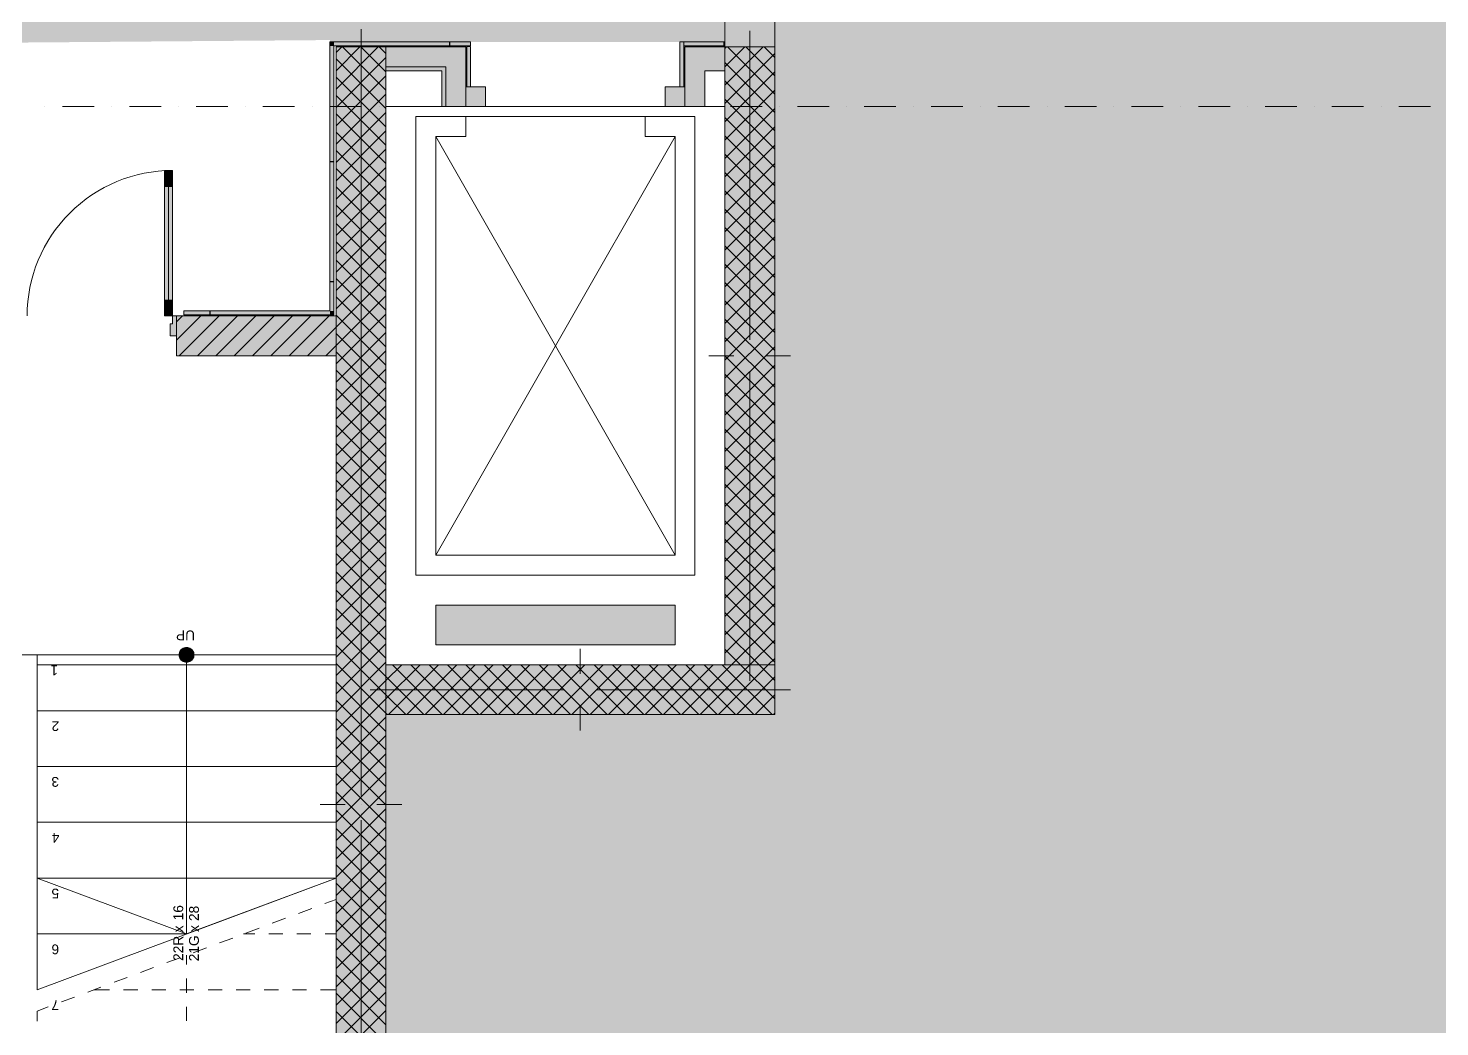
# Model space of a CAD drawing. Header units: centimetres. Extents: x -6559 to 4488, y -7535 to 372.
# Drawn here: x -3930 to -3226, y -1554 to -1056 of the extents above; entities that cross this region are included whole.
import ezdxf

# ---------------------------------------------------------------- set-up
doc = ezdxf.new("R2010")
doc.units = ezdxf.units.CM
for name, color, linetype in [('PDF_ - lokalet e', 7, 'Continuous'), ('PDF_A - Muret', 7, 'Continuous'), ('PDF_A - Shtyllat', 7, 'Continuous')]:
    doc.layers.add(name, color=color, linetype=linetype)
for name, color, linetype, true_color in [('PDF_-  Pllakat_koridore_E', 7, 'Continuous', 0x0077b0), ('PDF_2D Drafting - General', 7, 'Continuous', 0x7f7f7f), ('PDF_A - Akset', 7, 'Continuous', 0xfd4435), ('PDF_A - Fill Zone', 7, 'Continuous', 0x999999), ('PDF_A - Pllaka Suteren', 7, 'Continuous', 0x7f7f7f), ('PDF_Solid Fills', 7, 'Continuous', 0x029e21), ('PDF_Structural - Stair & Railing', 171, 'Continuous', 0xaaaaff)]:
    doc.layers.add(name, color=color, linetype=linetype, true_color=true_color)
doc.styles.add('PDF Arial', font='')
doc.styles.get('PDF Arial').set_extended_font_data('Arial')

msp = doc.modelspace()

# ---------------------------------------------------------------- hatches: boundary and pattern name
at = {"layer": 'PDF_ - lokalet e', "true_color": 0xffffff, "transparency": 33554559}
msp.add_hatch(color=7, dxfattribs=at).paths.add_polyline_path([(-3748.74, -1816.01), (-3751.48, -1398.69), (-3542.72, -1377.35), (-3557.5, -841.61), (-3758.93, -841.61), (-3783.81, 68.71), (-3131.96, 63.24), (-3131.96, -1816.01)])
at = {"layer": 'PDF_2D Drafting - General', "true_color": 0xfafafa, "transparency": 33554559}
msp.add_hatch(color=7, dxfattribs=at).paths.add_polyline_path([(-3783.81, 68.71), (-3144.65, 68.71), (-3144.65, -1821.48), (-3763.91, -1821.48), (-3763.91, -1386.27), (-3569.92, -1386.27), (-3569.92, -1065.44), (-3582.36, -1065.44), (-3582.36, -866.48), (-3783.81, -866.48)])
at = {"layer": 'PDF_A - Fill Zone', "true_color": 0xcccccc, "transparency": 33554559}
msp.add_hatch(color=254, dxfattribs=at).paths.add_polyline_path([(-3783.81, 68.71), (-2711.92, 68.71), (-2711.92, -1821.48), (-3763.91, -1821.48), (-3763.91, -1386.27), (-3569.92, -1386.27), (-3569.92, -1065.44), (-3582.36, -1065.44), (-3582.36, -866.48), (-3783.81, -866.48)])
at = {"layer": 'PDF_A - Muret', "true_color": 0xffffff, "transparency": 33554559}
msp.add_hatch(color=7, dxfattribs=at).paths.add_polyline_path([(-3855.93, -1209.68), (-3859.11, -1209.68), (-3859.11, -1203.72), (-3857.92, -1203.72), (-3857.92, -1199.74), (-3855.93, -1199.74)])
at = {"layer": 'PDF_Solid Fills', "true_color": 0xffffff, "transparency": 33554559}
msp.add_hatch(color=7, dxfattribs=at).paths.add_polyline_path([(-4082.28, -1064.51), (-4082.25, -1062.96), (-4258.82, -1065.44), (-4258.82, -866.48), (-4084.73, -866.48), (-4084.73, -150.14), (-3783.81, -150.14), (-3783.81, -866.48), (-3582.36, -868.47), (-3582.86, -1062.96), (-3779.46, -1062.96), (-3779.46, -1062.05)])
at = {"layer": 'PDF_Structural - Stair & Railing', "transparency": 33554559}
msp.add_hatch(color=256, dxfattribs=at).paths.add_polyline_path([(-3854.69, -1368.86), (-3854.64, -1368.27), (-3854.51, -1367.71), (-3854.28, -1367.16), (-3853.98, -1366.67), (-3853.59, -1366.21), (-3853.15, -1365.83), (-3852.65, -1365.53), (-3852.11, -1365.31), (-3851.54, -1365.17), (-3850.95, -1365.13), (-3850.37, -1365.17), (-3849.8, -1365.31), (-3849.26, -1365.53), (-3848.76, -1365.83), (-3848.32, -1366.21), (-3847.94, -1366.67), (-3847.63, -1367.16), (-3847.41, -1367.71), (-3847.27, -1368.27), (-3847.22, -1368.86), (-3847.27, -1369.44), (-3847.41, -1370), (-3847.63, -1370.55), (-3847.94, -1371.05), (-3848.32, -1371.5), (-3848.76, -1371.87), (-3849.26, -1372.18), (-3849.8, -1372.4), (-3850.37, -1372.53), (-3850.95, -1372.58), (-3851.54, -1372.53), (-3852.11, -1372.4), (-3852.65, -1372.18), (-3853.15, -1371.87), (-3853.59, -1371.5), (-3853.98, -1371.05), (-3854.28, -1370.55), (-3854.51, -1370), (-3854.64, -1369.44)])

# ---------------------------------------------------------------- linework, layer by layer
at = {"layer": 'PDF_-  Pllakat_koridore_E', "lineweight": 0}
for points in [[(-3779.46, -1062.96), (-3779.46, -1064.95)], [(-3719.77, -1062.96), (-3779.46, -1062.96)], [(-3779.46, -1062.96), (-3779.46, -1064.95)], [(-3719.77, -1062.96), (-3779.46, -1062.96)], [(-3719.77, -1062.96), (-3719.77, -1064.95)], [(-3719.77, -1062.96), (-3719.77, -1064.95)], [(-3709.2, -1062.96), (-3719.54, -1062.96)], [(-3719.54, -1062.96), (-3719.54, -1064.95)], [(-3709.2, -1062.96), (-3719.54, -1062.96)], [(-3719.54, -1062.96), (-3719.54, -1064.95)], [(-3709.2, -1064.95), (-3709.2, -1062.96)], [(-3709.2, -1064.95), (-3709.2, -1062.96)], [(-3604.75, -1062.96), (-3604.75, -1085.34)], [(-3602.75, -1062.96), (-3604.75, -1062.96)], [(-3604.75, -1062.96), (-3604.75, -1085.34)], [(-3602.75, -1062.96), (-3604.75, -1062.96)], [(-3582.36, -1062.96), (-3602.75, -1062.96)], [(-3602.75, -1062.96), (-3602.75, -1064.95)], [(-3602.75, -1085.34), (-3602.75, -1062.96)], [(-3582.86, -1062.96), (-3602.75, -1062.96)], [(-3602.75, -1062.96), (-3602.75, -1064.95)], [(-3602.75, -1085.34), (-3602.75, -1062.96)], [(-3582.86, -1064.95), (-3582.86, -1062.96)], [(-3582.36, -1064.95), (-3582.36, -1062.96)], [(-3779.46, -1064.95), (-3779.46, -1122.64)], [(-3779.46, -1064.95), (-3779.46, -1122.64)], [(-3777.47, -1064.95), (-3719.77, -1064.95)], [(-3777.47, -1122.64), (-3777.47, -1064.95)], [(-3777.47, -1064.95), (-3719.77, -1064.95)], [(-3777.47, -1122.64), (-3777.47, -1064.95)], [(-3719.54, -1064.95), (-3709.2, -1064.95)], [(-3719.54, -1064.95), (-3709.2, -1064.95)], [(-3711.19, -1065.34), (-3711.19, -1085.34)], [(-3709.2, -1065.34), (-3711.19, -1065.34)], [(-3711.19, -1065.34), (-3711.19, -1085.34)], [(-3709.2, -1065.34), (-3711.19, -1065.34)], [(-3709.2, -1085.34), (-3709.2, -1065.34)], [(-3709.2, -1085.34), (-3709.2, -1065.34)], [(-3602.75, -1064.95), (-3582.36, -1064.95)], [(-3602.75, -1064.95), (-3582.86, -1064.95)], [(-3711.19, -1085.34), (-3709.2, -1085.34)], [(-3711.19, -1085.34), (-3709.2, -1085.34)], [(-3604.75, -1085.34), (-3602.75, -1085.34)], [(-3604.75, -1085.34), (-3602.75, -1085.34)], [(-3779.46, -1122.64), (-3777.47, -1122.64)], [(-3779.46, -1122.64), (-3777.47, -1122.64)], [(-3779.46, -1122.84), (-3779.46, -1182.53)], [(-3777.47, -1122.84), (-3779.46, -1122.84)], [(-3779.46, -1122.84), (-3779.46, -1182.53)], [(-3777.47, -1122.84), (-3779.46, -1122.84)], [(-3777.47, -1182.53), (-3777.47, -1122.84)], [(-3777.47, -1182.53), (-3777.47, -1122.84)], [(-3779.46, -1182.53), (-3777.47, -1182.53)], [(-3779.46, -1182.53), (-3777.47, -1182.53)], [(-3779.46, -1182.73), (-3779.46, -1197.26)], [(-3779.46, -1182.73), (-3777.47, -1182.73)], [(-3779.46, -1182.73), (-3779.46, -1197.26)], [(-3779.46, -1182.73), (-3777.47, -1182.73)], [(-3777.47, -1197.26), (-3777.47, -1182.73)], [(-3777.47, -1197.26), (-3777.47, -1182.73)], [(-3839.35, -1197.26), (-3852.28, -1197.26)], [(-3852.28, -1197.26), (-3852.28, -1199.24)], [(-3839.35, -1197.26), (-3852.28, -1197.26)], [(-3852.28, -1197.26), (-3852.28, -1199.24)], [(-3839.35, -1199.24), (-3839.35, -1197.26)], [(-3839.35, -1199.24), (-3839.35, -1197.26)], [(-3779.46, -1197.26), (-3839.15, -1197.26)], [(-3839.15, -1197.26), (-3839.15, -1199.24)], [(-3779.46, -1197.26), (-3839.15, -1197.26)], [(-3839.15, -1197.26), (-3839.15, -1199.24)], [(-3777.47, -1199.24), (-3777.47, -1197.26)], [(-3777.47, -1199.24), (-3777.47, -1197.26)], [(-3852.28, -1199.24), (-3839.35, -1199.24)], [(-3852.28, -1199.24), (-3839.35, -1199.24)], [(-3839.15, -1199.24), (-3777.47, -1199.24)], [(-3839.15, -1199.24), (-3777.47, -1199.24)]]:
    msp.add_lwpolyline(points, dxfattribs=at)
at = {"layer": 'PDF_-  Pllakat_koridore_E', "color": 7, "true_color": 0xffffff, "transparency": 33554559}
for points in [[(-3777.47, -1064.95), (-3779.46, -1064.95), (-3779.46, -1062.96)], [(-3777.47, -1062.96), (-3777.47, -1064.95), (-3779.46, -1062.96)], [(-3777.47, -1064.95), (-3777.47, -1062.96), (-3719.77, -1064.95), (-3719.77, -1062.96)], [(-3719.54, -1064.95), (-3719.54, -1062.96), (-3709.2, -1064.95), (-3709.2, -1062.96)], [(-3604.75, -1062.96), (-3602.75, -1062.96), (-3604.75, -1085.34), (-3602.75, -1085.34)], [(-3602.75, -1064.95), (-3602.75, -1062.96), (-3582.36, -1064.95), (-3582.36, -1062.96)], [(-3779.46, -1064.95), (-3777.47, -1064.95), (-3779.46, -1122.64), (-3777.47, -1122.64)], [(-3711.19, -1065.34), (-3709.2, -1065.34), (-3711.19, -1085.34), (-3709.2, -1085.34)], [(-3779.46, -1122.84), (-3777.47, -1122.84), (-3779.46, -1182.53), (-3777.47, -1182.53)], [(-3777.47, -1197.26), (-3779.46, -1197.26), (-3777.47, -1182.73), (-3779.46, -1182.73)], [(-3839.35, -1197.26), (-3839.35, -1199.24), (-3852.28, -1197.26), (-3852.28, -1199.24)], [(-3779.46, -1197.26), (-3779.46, -1199.24), (-3839.15, -1197.26), (-3839.15, -1199.24)], [(-3777.47, -1197.26), (-3777.47, -1199.24), (-3779.46, -1197.26)], [(-3779.46, -1197.26), (-3777.47, -1199.24), (-3779.46, -1199.24)]]:
    msp.add_solid(points, dxfattribs=at)
at = {"layer": 'PDF_-  Pllakat_koridore_E', "transparency": 33554559}
for points in [[(-3777.47, -1064.95), (-3779.46, -1064.95), (-3779.46, -1062.96)], [(-3777.47, -1062.96), (-3777.47, -1064.95), (-3779.46, -1062.96)], [(-3777.47, -1064.95), (-3777.47, -1062.96), (-3719.77, -1064.95), (-3719.77, -1062.96)], [(-3719.54, -1064.95), (-3719.54, -1062.96), (-3709.2, -1064.95), (-3709.2, -1062.96)], [(-3604.75, -1062.96), (-3602.75, -1062.96), (-3604.75, -1085.34), (-3602.75, -1085.34)], [(-3602.75, -1064.95), (-3602.75, -1062.96), (-3582.86, -1064.95), (-3582.86, -1062.96)], [(-3779.46, -1064.95), (-3777.47, -1064.95), (-3779.46, -1122.64), (-3777.47, -1122.64)], [(-3711.19, -1065.34), (-3709.2, -1065.34), (-3711.19, -1085.34), (-3709.2, -1085.34)], [(-3779.46, -1122.84), (-3777.47, -1122.84), (-3779.46, -1182.53), (-3777.47, -1182.53)], [(-3777.47, -1197.26), (-3779.46, -1197.26), (-3777.47, -1182.73), (-3779.46, -1182.73)], [(-3839.35, -1197.26), (-3839.35, -1199.24), (-3852.28, -1197.26), (-3852.28, -1199.24)], [(-3779.46, -1197.26), (-3779.46, -1199.24), (-3839.15, -1197.26), (-3839.15, -1199.24)], [(-3777.47, -1197.26), (-3777.47, -1199.24), (-3779.46, -1197.26)], [(-3779.46, -1197.26), (-3777.47, -1199.24), (-3779.46, -1199.24)]]:
    msp.add_solid(points, dxfattribs=at)
at = {"layer": 'PDF_2D Drafting - General', "lineweight": 0}
for points in [[(-3597.28, -1100.25), (-3736.56, -1100.25)], [(-3736.56, -1100.25), (-3736.56, -1329.06)], [(-3711.68, -1110.21), (-3711.68, -1100.25)], [(-3622.16, -1110.21), (-3622.16, -1100.25)], [(-3597.28, -1329.06), (-3597.28, -1100.25)], [(-3711.68, -1110.21), (-3726.6, -1110.21)], [(-3726.6, -1110.21), (-3726.6, -1319.11)], [(-3726.6, -1319.11), (-3607.23, -1110.21)], [(-3726.6, -1110.21), (-3607.23, -1319.11)], [(-3607.23, -1110.21), (-3622.16, -1110.21)], [(-3607.23, -1319.11), (-3607.23, -1110.21)], [(-3726.6, -1319.11), (-3607.23, -1319.11)], [(-3736.56, -1329.06), (-3597.28, -1329.06)], [(-3726.6, -1343.98), (-3607.23, -1343.98)], [(-3726.6, -1363.88), (-3726.6, -1343.98)], [(-3607.23, -1343.98), (-3607.23, -1363.88)], [(-3607.23, -1363.88), (-3726.6, -1363.88)]]:
    msp.add_lwpolyline(points, dxfattribs=at)
at = {"layer": 'PDF_2D Drafting - General', "color": 7, "true_color": 0xf7f7f7, "transparency": 33554559}
msp.add_solid([(-3726.6, -1343.98), (-3607.23, -1343.98), (-3726.6, -1363.88), (-3607.23, -1363.88)], dxfattribs=at)
at = {"layer": 'PDF_A - Akset', "lineweight": 0}
for points in [[(-3763.91, -1056.56), (-3763.91, -1072.36)], [(-3763.91, -1081.13), (-3763.91, -1081.13)], [(-3763.91, -1089.91), (-3763.91, -1105.7)], [(-3921.63, -1095.28), (-3921.63, -1095.28)], [(-3897.06, -1095.28), (-3912.86, -1095.28)], [(-3888.29, -1095.28), (-3888.29, -1095.28)], [(-3863.72, -1095.28), (-3879.51, -1095.28)], [(-3854.95, -1095.28), (-3854.95, -1095.28)], [(-3830.39, -1095.28), (-3846.18, -1095.28)], [(-3821.61, -1095.28), (-3821.61, -1095.28)], [(-3797.05, -1095.28), (-3812.84, -1095.28)], [(-3788.27, -1095.28), (-3788.27, -1095.28)], [(-3763.71, -1095.28), (-3779.5, -1095.28)], [(-3754.94, -1095.28), (-3754.94, -1095.28)], [(-3730.37, -1095.28), (-3746.16, -1095.28)], [(-3721.59, -1095.28), (-3721.59, -1095.28)], [(-3697.02, -1095.28), (-3712.82, -1095.28)], [(-3688.25, -1095.28), (-3688.25, -1095.28)], [(-3663.69, -1095.28), (-3679.48, -1095.28)], [(-3654.91, -1095.28), (-3654.91, -1095.28)], [(-3630.35, -1095.28), (-3646.14, -1095.28)], [(-3621.58, -1095.28), (-3621.58, -1095.28)], [(-3597.01, -1095.28), (-3612.8, -1095.28)], [(-3588.24, -1095.28), (-3588.24, -1095.28)], [(-3563.67, -1095.28), (-3579.46, -1095.28)], [(-3554.9, -1095.28), (-3554.9, -1095.28)], [(-3530.33, -1095.28), (-3546.13, -1095.28)], [(-3521.55, -1095.28), (-3521.55, -1095.28)], [(-3496.99, -1095.28), (-3512.78, -1095.28)], [(-3488.21, -1095.28), (-3488.21, -1095.28)], [(-3463.65, -1095.28), (-3479.44, -1095.28)], [(-3454.88, -1095.28), (-3454.88, -1095.28)], [(-3430.31, -1095.28), (-3446.1, -1095.28)], [(-3421.54, -1095.28), (-3421.54, -1095.28)], [(-3396.97, -1095.28), (-3412.77, -1095.28)], [(-3388.2, -1095.28), (-3388.2, -1095.28)], [(-3363.64, -1095.28), (-3379.43, -1095.28)], [(-3354.86, -1095.28), (-3354.86, -1095.28)], [(-3330.29, -1095.28), (-3346.09, -1095.28)], [(-3321.52, -1095.28), (-3321.52, -1095.28)], [(-3296.95, -1095.28), (-3312.74, -1095.28)], [(-3288.18, -1095.28), (-3288.18, -1095.28)], [(-3263.61, -1095.28), (-3279.4, -1095.28)], [(-3254.84, -1095.28), (-3254.84, -1095.28)], [(-3230.28, -1095.28), (-3246.07, -1095.28)], [(-3763.91, -1114.47), (-3763.91, -1114.47)], [(-3763.91, -1123.24), (-3763.91, -1139.03)], [(-3763.91, -1147.81), (-3763.91, -1147.81)], [(-3763.91, -1156.58), (-3763.91, -1172.37)], [(-3763.91, -1181.15), (-3763.91, -1181.15)], [(-3763.91, -1189.92), (-3763.91, -1205.71)], [(-3763.91, -1214.48), (-3763.91, -1214.48)], [(-3763.91, -1223.26), (-3763.91, -1239.05)], [(-3763.91, -1247.83), (-3763.91, -1247.83)], [(-3763.91, -1256.6), (-3763.91, -1272.4)], [(-3763.91, -1281.17), (-3763.91, -1281.17)], [(-3763.91, -1289.94), (-3763.91, -1305.73)], [(-3763.91, -1314.51), (-3763.91, -1314.51)], [(-3763.91, -1323.28), (-3763.91, -1339.07)], [(-3763.91, -1347.85), (-3763.91, -1347.85)], [(-3763.91, -1356.62), (-3763.91, -1372.41)], [(-3763.91, -1381.18), (-3763.91, -1381.18)], [(-3763.91, -1389.96), (-3763.91, -1405.75)], [(-3763.91, -1414.52), (-3763.91, -1414.52)], [(-3763.91, -1423.29), (-3763.91, -1439.09)], [(-3763.91, -1447.86), (-3763.91, -1447.86)], [(-3763.91, -1456.64), (-3763.91, -1472.43)], [(-3763.91, -1481.21), (-3763.91, -1481.21)], [(-3763.91, -1489.98), (-3763.91, -1505.77)], [(-3763.91, -1514.54), (-3763.91, -1514.54)], [(-3763.91, -1523.32), (-3763.91, -1539.11)], [(-3763.91, -1547.88), (-3763.91, -1547.88)]]:
    msp.add_lwpolyline(points, dxfattribs=at)
at = {"layer": 'PDF_A - Muret', "lineweight": 0}
for points in [[(-3582.36, -866.48), (-3582.36, -1065.44)], [(-3557.5, -1065.44), (-3557.5, -866.48)], [(-3711.68, -1065.44), (-3751.48, -1065.44)], [(-3711.68, -1065.44), (-3751.48, -1065.44)], [(-3711.68, -1065.44), (-3711.68, -1077.37)], [(-3711.68, -1095.28), (-3711.68, -1065.44)], [(-3602.25, -1065.44), (-3602.25, -1077.37)], [(-3582.36, -1065.44), (-3602.25, -1065.44)], [(-3751.48, -1075.39), (-3721.63, -1075.39)], [(-3751.48, -1077.37), (-3723.63, -1077.37)], [(-3723.63, -1077.37), (-3723.63, -1095.28)], [(-3721.63, -1075.39), (-3721.63, -1095.28)], [(-3711.68, -1095.28), (-3711.68, -1077.37)], [(-3602.25, -1077.37), (-3602.25, -1095.28)], [(-3592.31, -1095.28), (-3592.31, -1077.37)], [(-3592.31, -1077.37), (-3582.36, -1077.37)], [(-3701.74, -1085.34), (-3711.68, -1085.34)], [(-3701.74, -1095.28), (-3701.74, -1085.34)], [(-3602.25, -1085.34), (-3612.2, -1085.34)], [(-3612.2, -1085.34), (-3612.2, -1095.28)], [(-3602.25, -1095.28), (-3602.25, -1085.34)], [(-3721.63, -1095.28), (-3723.63, -1095.28)], [(-3711.68, -1095.28), (-3701.74, -1095.28)], [(-3612.2, -1095.28), (-3602.25, -1095.28)], [(-3592.31, -1095.28), (-3602.25, -1095.28)], [(-3855.93, -1211.81), (-3843.86, -1199.74)], [(-3855.93, -1202.66), (-3853, -1199.74)], [(-3855.93, -1199.74), (-3851.65, -1199.74)], [(-3855.93, -1199.74), (-3855.93, -1209.68)], [(-3776.34, -1199.74), (-3855.93, -1199.74)], [(-3854.61, -1219.63), (-3834.72, -1199.74)], [(-3845.46, -1219.63), (-3825.57, -1199.74)], [(-3836.32, -1219.63), (-3816.42, -1199.74)], [(-3827.18, -1219.63), (-3807.28, -1199.74)], [(-3818.03, -1219.63), (-3798.14, -1199.74)], [(-3808.89, -1219.63), (-3789, -1199.74)], [(-3799.74, -1219.63), (-3779.85, -1199.74)], [(-3855.93, -1209.68), (-3855.93, -1219.63)], [(-3790.6, -1219.63), (-3776.34, -1205.38)], [(-3781.45, -1219.63), (-3776.34, -1214.53)], [(-3855.93, -1219.63), (-3851.65, -1219.63)], [(-3855.93, -1219.63), (-3776.34, -1219.63)]]:
    msp.add_lwpolyline(points, dxfattribs=at)
at = {"layer": 'PDF_A - Muret', "color": 11, "lineweight": 0, "true_color": 0xfd8379}
for points in [[(-3861.9, -1135.08), (-3861.9, -1127.12)], [(-3861.9, -1127.12), (-3857.92, -1127.12)], [(-3857.92, -1127.12), (-3857.92, -1135.08)], [(-3861.9, -1191.78), (-3861.9, -1135.08)], [(-3861.9, -1135.08), (-3859.91, -1135.08)], [(-3857.92, -1135.08), (-3861.9, -1135.08)], [(-3859.91, -1191.78), (-3859.91, -1135.08)], [(-3859.91, -1135.08), (-3857.92, -1135.08)], [(-3859.91, -1135.08), (-3859.91, -1191.78)], [(-3859.91, -1135.08), (-3859.91, -1191.78)], [(-3857.92, -1135.08), (-3857.92, -1191.78)], [(-3859.91, -1191.78), (-3861.9, -1191.78)], [(-3861.9, -1199.74), (-3861.9, -1191.78)], [(-3861.9, -1191.78), (-3857.92, -1191.78)], [(-3857.92, -1191.78), (-3859.91, -1191.78)], [(-3857.92, -1191.78), (-3857.92, -1199.74)], [(-3857.92, -1199.74), (-3861.9, -1199.74)], [(-3857.92, -1203.72), (-3859.11, -1203.72)], [(-3859.11, -1203.72), (-3859.11, -1209.68)], [(-3855.93, -1199.74), (-3857.92, -1199.74)], [(-3857.92, -1199.74), (-3857.92, -1203.72)], [(-3855.93, -1209.68), (-3855.93, -1199.74)], [(-3855.93, -1199.74), (-3855.93, -1209.68)], [(-3855.93, -1199.74), (-3855.93, -1209.68)], [(-3855.93, -1199.74), (-3851.65, -1199.74)], [(-3855.93, -1199.74), (-3851.65, -1199.74)], [(-3859.11, -1209.68), (-3855.93, -1209.68)], [(-3855.93, -1209.68), (-3855.93, -1219.63)], [(-3855.93, -1209.68), (-3855.93, -1219.63)], [(-3855.93, -1219.63), (-3851.65, -1219.63)], [(-3855.93, -1219.63), (-3851.65, -1219.63)]]:
    msp.add_lwpolyline(points, dxfattribs=at)
msp.add_arc((-3857.94, -1199.72), 72.61, 89.98731, 180.01287, dxfattribs=at)
at = {"layer": 'PDF_A - Muret', "transparency": 33554559}
for points in [[(-3557.5, -1065.44), (-3582.36, -1065.44), (-3557.5, -841.61), (-3582.36, -841.61)], [(-3723.63, -1065.44), (-3723.63, -1077.37), (-3751.48, -1065.44), (-3751.48, -1077.37)], [(-3711.68, -1065.44), (-3711.68, -1075.39), (-3751.48, -1065.44), (-3751.48, -1075.39)], [(-3723.63, -1077.37), (-3711.68, -1065.44), (-3711.68, -1077.37)], [(-3723.63, -1077.37), (-3723.63, -1065.44), (-3711.68, -1065.44)], [(-3721.63, -1065.44), (-3711.68, -1065.44), (-3721.63, -1095.28), (-3711.68, -1095.28)], [(-3602.25, -1077.37), (-3602.25, -1065.44), (-3592.31, -1077.37)], [(-3592.31, -1065.44), (-3592.31, -1077.37), (-3602.25, -1065.44)], [(-3592.31, -1077.37), (-3592.31, -1065.44), (-3582.36, -1077.37), (-3582.36, -1065.44)], [(-3723.63, -1077.37), (-3711.68, -1077.37), (-3723.63, -1095.28), (-3711.68, -1095.28)], [(-3602.25, -1077.37), (-3592.31, -1077.37), (-3602.25, -1095.28), (-3592.31, -1095.28)], [(-3711.68, -1095.28), (-3711.68, -1085.34), (-3701.74, -1095.28), (-3701.74, -1085.34)], [(-3612.2, -1095.28), (-3612.2, -1085.34), (-3602.25, -1095.28), (-3602.25, -1085.34)], [(-3855.93, -1199.74), (-3776.34, -1199.74), (-3855.93, -1219.63), (-3776.34, -1219.63)]]:
    msp.add_solid(points, dxfattribs=at)
at = {"layer": 'PDF_A - Muret', "color": 7, "true_color": 0xffffff, "transparency": 33554559}
for points in [[(-3857.92, -1127.12), (-3857.92, -1135.08), (-3861.9, -1127.12), (-3861.9, -1135.08)], [(-3859.91, -1135.08), (-3859.91, -1191.78), (-3861.9, -1135.08), (-3861.9, -1191.78)], [(-3857.92, -1135.08), (-3857.92, -1191.78), (-3859.91, -1135.08), (-3859.91, -1191.78)], [(-3861.9, -1199.74), (-3861.9, -1191.78), (-3857.92, -1199.74), (-3857.92, -1191.78)]]:
    msp.add_solid(points, dxfattribs=at)
at = {"layer": 'PDF_A - Pllaka Suteren', "lineweight": 0}
for points in [[(-3751.48, -1373.83), (-3751.48, -1095.28)], [(-3751.48, -1095.28), (-3582.36, -1095.28)], [(-3582.36, -1095.28), (-3582.36, -1373.83)], [(-3776.34, -1368.86), (-3935.52, -1368.86)], [(-3776.34, -1796.62), (-3776.34, -1368.86)], [(-3582.36, -1373.83), (-3751.48, -1373.83)]]:
    msp.add_lwpolyline(points, dxfattribs=at)
at = {"layer": 'PDF_A - Shtyllat', "lineweight": 0}
for points in [[(-3763.91, -1435.5), (-3763.91, -1057.48)], [(-3569.92, -1211.68), (-3569.92, -1057.48)], [(-3776.34, -1086.5), (-3755.29, -1065.44)], [(-3776.34, -1077.36), (-3764.43, -1065.44)], [(-3776.34, -1068.22), (-3773.57, -1065.44)], [(-3751.48, -1065.44), (-3776.34, -1065.44)], [(-3776.34, -1065.44), (-3776.34, -1821.48)], [(-3751.48, -1087.09), (-3773.12, -1065.44)], [(-3751.48, -1077.94), (-3763.98, -1065.44)], [(-3751.48, -1068.79), (-3754.83, -1065.44)], [(-3751.48, -1821.48), (-3751.48, -1065.44)], [(-3582.36, -1084.56), (-3563.25, -1065.44)], [(-3582.36, -1075.41), (-3572.39, -1065.44)], [(-3582.36, -1066.26), (-3581.54, -1065.44)], [(-3557.5, -1065.44), (-3582.36, -1065.44)], [(-3582.36, -1065.44), (-3582.36, -1373.83)], [(-3582.36, -1093.7), (-3557.5, -1068.83)], [(-3557.5, -1089.04), (-3581.08, -1065.44)], [(-3557.5, -1079.89), (-3571.95, -1065.44)], [(-3557.5, -1070.75), (-3562.8, -1065.44)], [(-3557.5, -1373.83), (-3557.5, -1065.44)], [(-3776.34, -1095.64), (-3751.48, -1070.78)], [(-3751.48, -1096.23), (-3776.34, -1071.36)], [(-3557.5, -1098.18), (-3582.36, -1073.31)], [(-3776.34, -1104.79), (-3751.48, -1079.92)], [(-3751.48, -1105.38), (-3776.34, -1080.5)], [(-3582.36, -1102.84), (-3557.5, -1077.97)], [(-3557.5, -1107.32), (-3582.36, -1082.45)], [(-3776.34, -1113.94), (-3751.48, -1089.06)], [(-3751.48, -1114.52), (-3776.34, -1089.65)], [(-3582.36, -1111.98), (-3557.5, -1087.12)], [(-3557.5, -1116.47), (-3582.36, -1091.6)], [(-3776.34, -1123.08), (-3751.48, -1098.21)], [(-3751.48, -1123.66), (-3776.34, -1098.79)], [(-3582.36, -1121.13), (-3557.5, -1096.26)], [(-3557.5, -1125.61), (-3582.36, -1100.75)], [(-3582.36, -1130.28), (-3557.5, -1105.41)], [(-3776.34, -1132.23), (-3751.48, -1107.35)], [(-3751.48, -1132.81), (-3776.34, -1107.94)], [(-3557.5, -1134.76), (-3582.36, -1109.88)], [(-3776.34, -1141.37), (-3751.48, -1116.5)], [(-3751.48, -1141.95), (-3776.34, -1117.09)], [(-3582.36, -1139.42), (-3557.5, -1114.55)], [(-3557.5, -1143.91), (-3582.36, -1119.03)], [(-3776.34, -1150.51), (-3751.48, -1125.65)], [(-3751.48, -1151.1), (-3776.34, -1126.22)], [(-3582.36, -1148.57), (-3557.5, -1123.69)], [(-3557.5, -1153.05), (-3582.36, -1128.18)], [(-3582.36, -1157.7), (-3557.5, -1132.84)], [(-3776.34, -1159.66), (-3751.48, -1134.79)], [(-3751.48, -1160.24), (-3776.34, -1135.37)], [(-3557.5, -1162.19), (-3582.36, -1137.32)], [(-3776.34, -1168.8), (-3751.48, -1143.93)], [(-3751.48, -1169.39), (-3776.34, -1144.52)], [(-3582.36, -1166.85), (-3557.5, -1141.99)], [(-3557.5, -1171.33), (-3582.36, -1146.47)], [(-3776.34, -1177.95), (-3751.48, -1153.07)], [(-3751.48, -1178.53), (-3776.34, -1153.66)], [(-3582.36, -1176), (-3557.5, -1151.13)], [(-3557.5, -1180.48), (-3582.36, -1155.61)], [(-3582.36, -1185.14), (-3557.5, -1160.27)], [(-3776.34, -1187.1), (-3751.48, -1162.22)], [(-3751.48, -1187.67), (-3776.34, -1162.81)], [(-3557.5, -1189.63), (-3582.36, -1164.75)], [(-3776.34, -1196.23), (-3751.48, -1171.37)], [(-3751.48, -1196.82), (-3776.34, -1171.95)], [(-3582.36, -1194.29), (-3557.5, -1169.41)], [(-3557.5, -1198.77), (-3582.36, -1173.9)], [(-3776.34, -1205.38), (-3751.48, -1180.51)], [(-3751.48, -1205.97), (-3776.34, -1181.09)], [(-3582.36, -1203.44), (-3557.5, -1178.56)], [(-3557.5, -1207.92), (-3582.36, -1183.04)], [(-3776.34, -1214.53), (-3751.48, -1189.66)], [(-3751.48, -1215.11), (-3776.34, -1190.24)], [(-3582.36, -1212.57), (-3557.5, -1187.71)], [(-3557.5, -1217.05), (-3582.36, -1192.19)], [(-3582.36, -1221.72), (-3557.5, -1196.85)], [(-3776.34, -1223.67), (-3751.48, -1198.8)], [(-3751.48, -1224.26), (-3776.34, -1199.38)], [(-3557.5, -1226.2), (-3582.36, -1201.34)], [(-3776.34, -1232.82), (-3751.48, -1207.94)], [(-3751.48, -1233.39), (-3776.34, -1208.53)], [(-3582.36, -1230.86), (-3557.5, -1206)], [(-3557.5, -1235.35), (-3582.36, -1210.48)], [(-3776.34, -1241.96), (-3751.48, -1217.09)], [(-3751.48, -1242.54), (-3776.34, -1217.67)], [(-3582.36, -1240.01), (-3557.5, -1215.14)], [(-3577.88, -1219.63), (-3590.32, -1219.63)], [(-3557.5, -1244.49), (-3582.36, -1219.62)], [(-3582.36, -1249.16), (-3557.5, -1224.28)], [(-3569.92, -1219.63), (-3569.92, -1219.63)], [(-3561.97, -1219.63), (-3549.53, -1219.63)], [(-3776.34, -1251.1), (-3751.48, -1226.23)], [(-3751.48, -1251.69), (-3776.34, -1226.82)], [(-3557.5, -1253.64), (-3582.36, -1228.76)], [(-3569.92, -1227.59), (-3569.92, -1381.79)], [(-3776.34, -1260.25), (-3751.48, -1235.38)], [(-3751.48, -1260.83), (-3776.34, -1235.96)], [(-3582.36, -1258.3), (-3557.5, -1233.43)], [(-3557.5, -1262.79), (-3582.36, -1237.91)], [(-3776.34, -1269.39), (-3751.48, -1244.53)], [(-3751.48, -1269.98), (-3776.34, -1245.1)], [(-3582.36, -1267.44), (-3557.5, -1242.57)], [(-3776.34, -1278.54), (-3751.48, -1253.67)], [(-3557.5, -1271.92), (-3582.36, -1247.06)], [(-3582.36, -1276.59), (-3557.5, -1251.72)], [(-3751.48, -1279.13), (-3776.34, -1254.25)], [(-3557.5, -1281.07), (-3582.36, -1256.2)], [(-3776.34, -1287.68), (-3751.48, -1262.81)], [(-3751.48, -1288.26), (-3776.34, -1263.4)], [(-3582.36, -1285.73), (-3557.5, -1260.87)], [(-3557.5, -1290.21), (-3582.36, -1265.35)], [(-3776.34, -1296.83), (-3751.48, -1271.96)], [(-3751.48, -1297.41), (-3776.34, -1272.54)], [(-3582.36, -1294.88), (-3557.5, -1270.01)], [(-3557.5, -1299.36), (-3582.36, -1274.49)], [(-3776.34, -1305.97), (-3751.48, -1281.1)], [(-3751.48, -1306.55), (-3776.34, -1281.69)], [(-3582.36, -1304.02), (-3557.5, -1279.15)], [(-3557.5, -1308.51), (-3582.36, -1283.63)], [(-3582.36, -1313.17), (-3557.5, -1288.29)], [(-3776.34, -1315.11), (-3751.48, -1290.25)], [(-3751.48, -1315.7), (-3776.34, -1290.83)], [(-3557.5, -1317.65), (-3582.36, -1292.78)], [(-3776.34, -1324.26), (-3751.48, -1299.39)], [(-3751.48, -1324.85), (-3776.34, -1299.97)], [(-3582.36, -1322.31), (-3557.5, -1297.44)], [(-3557.5, -1326.79), (-3582.36, -1301.92)], [(-3776.34, -1333.41), (-3751.48, -1308.54)], [(-3751.48, -1333.99), (-3776.34, -1309.12)], [(-3582.36, -1331.45), (-3557.5, -1306.59)], [(-3557.5, -1335.94), (-3582.36, -1311.07)], [(-3582.36, -1340.6), (-3557.5, -1315.73)], [(-3776.34, -1342.55), (-3751.48, -1317.68)], [(-3751.48, -1343.13), (-3776.34, -1318.26)], [(-3557.5, -1345.08), (-3582.36, -1320.22)], [(-3776.34, -1351.7), (-3751.48, -1326.82)], [(-3751.48, -1352.27), (-3776.34, -1327.41)], [(-3582.36, -1349.75), (-3557.5, -1324.88)], [(-3557.5, -1354.23), (-3582.36, -1329.35)], [(-3776.34, -1360.83), (-3751.48, -1335.97)], [(-3751.48, -1361.42), (-3776.34, -1336.56)], [(-3582.36, -1358.89), (-3557.5, -1334.02)], [(-3776.34, -1369.98), (-3751.48, -1345.11)], [(-3557.5, -1363.37), (-3582.36, -1338.5)], [(-3582.36, -1368.04), (-3557.5, -1343.16)], [(-3751.48, -1370.57), (-3776.34, -1345.69)], [(-3557.5, -1372.52), (-3582.36, -1347.64)], [(-3579.01, -1373.83), (-3557.5, -1352.31)], [(-3776.34, -1379.13), (-3751.48, -1354.26)], [(-3751.48, -1379.71), (-3776.34, -1354.84)], [(-3565.32, -1373.83), (-3582.36, -1356.79)], [(-3776.34, -1388.27), (-3751.48, -1363.41)], [(-3751.48, -1388.86), (-3776.34, -1363.98)], [(-3654.49, -1378.31), (-3654.49, -1365.87)], [(-3574.47, -1373.83), (-3582.36, -1365.94)], [(-3569.87, -1373.83), (-3557.5, -1361.45)], [(-3776.34, -1397.42), (-3751.48, -1372.54)], [(-3751.48, -1398), (-3776.34, -1373.13)], [(-3560.72, -1373.83), (-3557.5, -1370.6)], [(-3751.48, -1390.84), (-3734.47, -1373.83)], [(-3751.48, -1381.69), (-3743.61, -1373.83)], [(-3557.5, -1373.83), (-3751.48, -1373.83)], [(-3751.48, -1373.83), (-3751.48, -1398.69)], [(-3732.49, -1398.69), (-3751.48, -1379.71)], [(-3750.19, -1398.69), (-3725.33, -1373.83)], [(-3723.34, -1398.69), (-3748.22, -1373.83)], [(-3741.04, -1398.69), (-3716.18, -1373.83)], [(-3714.2, -1398.69), (-3739.07, -1373.83)], [(-3731.91, -1398.69), (-3707.03, -1373.83)], [(-3705.06, -1398.69), (-3729.93, -1373.83)], [(-3722.76, -1398.69), (-3697.89, -1373.83)], [(-3695.91, -1398.69), (-3720.78, -1373.83)], [(-3713.62, -1398.69), (-3688.74, -1373.83)], [(-3686.77, -1398.69), (-3711.63, -1373.83)], [(-3704.47, -1398.69), (-3679.6, -1373.83)], [(-3677.62, -1398.69), (-3702.5, -1373.83)], [(-3695.32, -1398.69), (-3670.46, -1373.83)], [(-3668.47, -1398.69), (-3693.35, -1373.83)], [(-3686.18, -1398.69), (-3661.31, -1373.83)], [(-3659.33, -1398.69), (-3684.2, -1373.83)], [(-3677.04, -1398.69), (-3652.17, -1373.83)], [(-3650.19, -1398.69), (-3675.06, -1373.83)], [(-3667.9, -1398.69), (-3643.02, -1373.83)], [(-3641.05, -1398.69), (-3665.91, -1373.83)], [(-3658.75, -1398.69), (-3633.87, -1373.83)], [(-3631.9, -1398.69), (-3656.77, -1373.83)], [(-3649.6, -1398.69), (-3624.74, -1373.83)], [(-3622.75, -1398.69), (-3647.62, -1373.83)], [(-3640.46, -1398.69), (-3615.59, -1373.83)], [(-3613.61, -1398.69), (-3638.48, -1373.83)], [(-3631.31, -1398.69), (-3606.44, -1373.83)], [(-3604.46, -1398.69), (-3629.34, -1373.83)], [(-3622.17, -1398.69), (-3597.3, -1373.83)], [(-3595.33, -1398.69), (-3620.19, -1373.83)], [(-3613.03, -1398.69), (-3588.15, -1373.83)], [(-3586.18, -1398.69), (-3611.04, -1373.83)], [(-3603.88, -1398.69), (-3579.01, -1373.83)], [(-3577.03, -1398.69), (-3601.9, -1373.83)], [(-3594.74, -1398.69), (-3569.87, -1373.83)], [(-3567.89, -1398.69), (-3592.76, -1373.83)], [(-3585.59, -1398.69), (-3560.72, -1373.83)], [(-3558.74, -1398.69), (-3583.62, -1373.83)], [(-3582.36, -1373.83), (-3557.5, -1373.83)], [(-3576.44, -1398.69), (-3557.5, -1379.75)], [(-3557.5, -1390.8), (-3574.47, -1373.83)], [(-3557.5, -1381.66), (-3565.32, -1373.83)], [(-3557.5, -1398.69), (-3557.5, -1373.83)], [(-3776.34, -1406.57), (-3751.48, -1381.69)], [(-3751.48, -1407.14), (-3776.34, -1382.28)], [(-3662.44, -1386.27), (-3759.43, -1386.27)], [(-3654.49, -1386.27), (-3654.49, -1386.27)], [(-3646.53, -1386.27), (-3549.53, -1386.27)], [(-3776.34, -1415.7), (-3751.48, -1390.84)], [(-3751.48, -1416.29), (-3776.34, -1391.42)], [(-3741.63, -1398.69), (-3751.48, -1388.86)], [(-3654.49, -1394.22), (-3654.49, -1406.66)], [(-3567.3, -1398.69), (-3557.5, -1388.88)], [(-3776.34, -1424.85), (-3751.48, -1399.98)], [(-3751.48, -1425.43), (-3776.34, -1400.56)], [(-3750.78, -1398.69), (-3751.48, -1398)], [(-3751.48, -1398.69), (-3557.5, -1398.69)], [(-3558.16, -1398.69), (-3557.5, -1398.03)], [(-3776.34, -1433.99), (-3751.48, -1409.13)], [(-3751.48, -1434.58), (-3776.34, -1409.7)], [(-3776.34, -1443.14), (-3751.48, -1418.27)], [(-3751.48, -1443.73), (-3776.34, -1418.85)], [(-3776.34, -1452.29), (-3751.48, -1427.41)], [(-3751.48, -1452.86), (-3776.34, -1428)], [(-3776.34, -1461.43), (-3751.48, -1436.56)], [(-3771.87, -1443.46), (-3784.31, -1443.46)], [(-3751.48, -1462.01), (-3776.34, -1437.14)], [(-3763.91, -1443.46), (-3763.91, -1443.46)], [(-3755.96, -1443.46), (-3743.52, -1443.46)], [(-3776.34, -1470.57), (-3751.48, -1445.7)], [(-3751.48, -1471.16), (-3776.34, -1446.29)], [(-3776.34, -1479.71), (-3751.48, -1454.85)], [(-3751.48, -1480.3), (-3776.34, -1455.43)], [(-3763.91, -1451.42), (-3763.91, -1829.44)], [(-3776.34, -1488.86), (-3751.48, -1464)], [(-3751.48, -1489.45), (-3776.34, -1464.57)], [(-3776.34, -1498.01), (-3751.48, -1473.14)], [(-3751.48, -1498.59), (-3776.34, -1473.72)], [(-3776.34, -1507.15), (-3751.48, -1482.28)], [(-3751.48, -1507.73), (-3776.34, -1482.86)], [(-3776.34, -1516.3), (-3751.48, -1491.42)], [(-3751.48, -1516.88), (-3776.34, -1492.01)], [(-3776.34, -1525.45), (-3751.48, -1500.57)], [(-3751.48, -1526.02), (-3776.34, -1501.16)], [(-3776.34, -1534.58), (-3751.48, -1509.72)], [(-3751.48, -1535.17), (-3776.34, -1510.3)], [(-3776.34, -1543.73), (-3751.48, -1518.86)], [(-3751.48, -1544.32), (-3776.34, -1519.44)], [(-3776.34, -1552.87), (-3751.48, -1528.01)], [(-3751.48, -1553.46), (-3776.34, -1528.59)], [(-3776.34, -1562.02), (-3751.48, -1537.14)], [(-3751.48, -1562.6), (-3776.34, -1537.73)], [(-3776.34, -1571.17), (-3751.48, -1546.29)], [(-3751.48, -1571.74), (-3776.34, -1546.88)]]:
    msp.add_lwpolyline(points, dxfattribs=at)
at = {"layer": 'PDF_A - Shtyllat', "color": 8, "true_color": 0x7f7f7f, "transparency": 33554559}
for points in [[(-3776.34, -1821.48), (-3776.34, -1065.44), (-3751.48, -1821.48), (-3751.48, -1065.44)], [(-3582.36, -1373.83), (-3582.36, -1065.44), (-3557.5, -1373.83), (-3557.5, -1065.44)], [(-3557.5, -1398.69), (-3751.48, -1398.69), (-3557.5, -1373.83), (-3751.48, -1373.83)]]:
    msp.add_solid(points, dxfattribs=at)
at = {"layer": 'PDF_Structural - Stair & Railing', "color": 171, "lineweight": 0, "true_color": 0x8080ff}
for points in [[(-3853.59, -1366.21), (-3853.98, -1366.66)], [(-3853.15, -1365.83), (-3853.59, -1366.21)], [(-3852.65, -1365.53), (-3853.15, -1365.83)], [(-3852.11, -1365.31), (-3852.65, -1365.53)], [(-3851.54, -1365.17), (-3852.11, -1365.31)], [(-3850.95, -1365.13), (-3851.54, -1365.17)], [(-3850.37, -1365.17), (-3850.95, -1365.13)], [(-3849.8, -1365.31), (-3850.37, -1365.17)], [(-3849.26, -1365.53), (-3849.8, -1365.31)], [(-3848.76, -1365.83), (-3849.26, -1365.53)], [(-3848.32, -1366.21), (-3848.76, -1365.83)], [(-3847.94, -1366.66), (-3848.32, -1366.21)], [(-3776.34, -1368.86), (-3925.57, -1368.86)], [(-3925.57, -1368.86), (-3925.57, -1396.71)], [(-3854.64, -1368.27), (-3854.69, -1368.86)], [(-3854.69, -1368.86), (-3854.64, -1369.44)], [(-3854.51, -1367.71), (-3854.64, -1368.27)], [(-3854.64, -1369.44), (-3854.51, -1370)], [(-3854.28, -1367.16), (-3854.51, -1367.71)], [(-3854.51, -1370), (-3854.28, -1370.55)], [(-3853.98, -1366.66), (-3854.28, -1367.16)], [(-3854.28, -1370.55), (-3853.98, -1371.05)], [(-3853.98, -1371.05), (-3853.59, -1371.5)], [(-3853.59, -1371.5), (-3853.15, -1371.87)], [(-3853.15, -1371.87), (-3852.65, -1372.18)], [(-3852.65, -1372.18), (-3852.11, -1372.4)], [(-3852.11, -1372.4), (-3851.54, -1372.53)], [(-3851.54, -1372.53), (-3850.95, -1372.58)], [(-3850.95, -1368.86), (-3850.95, -1396.71)], [(-3850.95, -1372.58), (-3850.37, -1372.53)], [(-3850.37, -1372.53), (-3849.8, -1372.4)], [(-3849.8, -1372.4), (-3849.26, -1372.18)], [(-3849.26, -1372.18), (-3848.76, -1371.87)], [(-3848.76, -1371.87), (-3848.32, -1371.5)], [(-3848.32, -1371.5), (-3847.94, -1371.05)], [(-3847.63, -1367.16), (-3847.94, -1366.66)], [(-3847.94, -1371.05), (-3847.63, -1370.55)], [(-3847.41, -1367.71), (-3847.63, -1367.16)], [(-3847.63, -1370.55), (-3847.41, -1370)], [(-3847.27, -1368.27), (-3847.41, -1367.71)], [(-3847.41, -1370), (-3847.27, -1369.44)], [(-3847.22, -1368.86), (-3847.27, -1368.27)], [(-3847.27, -1369.44), (-3847.22, -1368.86)], [(-3776.34, -1396.71), (-3776.34, -1368.86)], [(-3925.57, -1396.71), (-3776.34, -1396.71)], [(-3776.34, -1396.71), (-3925.57, -1396.71)], [(-3925.57, -1396.71), (-3925.57, -1424.56)], [(-3850.95, -1396.71), (-3850.95, -1508.12)], [(-3776.34, -1424.56), (-3776.34, -1396.71)], [(-3925.57, -1424.56), (-3776.34, -1424.56)], [(-3776.34, -1424.56), (-3925.57, -1424.56)], [(-3925.57, -1424.56), (-3925.57, -1452.42)], [(-3776.34, -1452.42), (-3776.34, -1424.56)], [(-3925.57, -1452.42), (-3776.34, -1452.42)], [(-3776.34, -1452.42), (-3925.57, -1452.42)], [(-3925.57, -1452.42), (-3925.57, -1480.27)], [(-3776.34, -1480.27), (-3776.34, -1452.42)], [(-3925.57, -1480.27), (-3776.34, -1480.27)], [(-3776.34, -1480.27), (-3925.57, -1480.27)], [(-3925.57, -1480.27), (-3925.57, -1508.12)], [(-3776.34, -1480.27), (-3925.57, -1535.98)], [(-3925.57, -1480.27), (-3850.95, -1508.12)], [(-3850.95, -1508.12), (-3776.34, -1480.27)], [(-3776.34, -1490.89), (-3781.91, -1492.96)], [(-3788.49, -1495.42), (-3795.06, -1497.88)], [(-3814.79, -1505.24), (-3821.36, -1507.7)], [(-3801.64, -1500.33), (-3808.22, -1502.79)], [(-3925.57, -1508.12), (-3850.95, -1508.12)], [(-3850.95, -1508.12), (-3925.57, -1508.12)], [(-3925.57, -1508.12), (-3925.57, -1535.98)], [(-3827.94, -1510.15), (-3834.52, -1512.61)], [(-3854.24, -1519.97), (-3860.82, -1522.43)], [(-3850.95, -1518.74), (-3850.95, -1523.41)], [(-3841.1, -1515.06), (-3847.67, -1517.52)], [(-3867.4, -1524.88), (-3873.97, -1527.34)], [(-3893.7, -1534.7), (-3900.28, -1537.15)], [(-3880.54, -1529.79), (-3887.12, -1532.25)], [(-3850.95, -1530.43), (-3850.95, -1537.45)], [(-3906.85, -1539.61), (-3913.42, -1542.07)], [(-3920, -1544.52), (-3925.57, -1546.6)], [(-3850.95, -1544.47), (-3850.95, -1551.48)]]:
    msp.add_lwpolyline(points, dxfattribs=at)
at = {"layer": 'PDF_Structural - Stair & Railing', "lineweight": 0}
for points in [[(-3776.34, -1373.83), (-3925.57, -1373.83)], [(-3925.57, -1373.83), (-3925.57, -1535.98)], [(-3776.34, -1480.27), (-3776.34, -1373.83)], [(-3776.34, -1496), (-3776.34, -1490.89)], [(-3776.34, -1508.12), (-3776.34, -1503.02)], [(-3822.52, -1508.12), (-3816.98, -1508.12)], [(-3816.98, -1508.12), (-3822.52, -1508.12)], [(-3809.96, -1508.12), (-3802.94, -1508.12)], [(-3802.94, -1508.12), (-3809.96, -1508.12)], [(-3795.92, -1508.12), (-3788.9, -1508.12)], [(-3788.9, -1508.12), (-3795.92, -1508.12)], [(-3781.88, -1508.12), (-3776.34, -1508.12)], [(-3776.34, -1508.12), (-3781.88, -1508.12)], [(-3776.34, -1511.75), (-3776.34, -1508.12)], [(-3776.34, -1525.56), (-3776.34, -1518.55)], [(-3776.34, -1535.98), (-3776.34, -1532.35)], [(-3897.12, -1535.98), (-3889.38, -1535.98)], [(-3889.38, -1535.98), (-3897.12, -1535.98)], [(-3882.36, -1535.98), (-3875.34, -1535.98)], [(-3875.34, -1535.98), (-3882.36, -1535.98)], [(-3868.32, -1535.98), (-3861.3, -1535.98)], [(-3861.3, -1535.98), (-3868.32, -1535.98)], [(-3854.28, -1535.98), (-3847.26, -1535.98)], [(-3847.26, -1535.98), (-3854.28, -1535.98)], [(-3840.25, -1535.98), (-3833.22, -1535.98)], [(-3833.22, -1535.98), (-3840.25, -1535.98)], [(-3826.2, -1535.98), (-3819.19, -1535.98)], [(-3819.19, -1535.98), (-3826.2, -1535.98)], [(-3812.17, -1535.98), (-3805.15, -1535.98)], [(-3805.15, -1535.98), (-3812.17, -1535.98)], [(-3798.14, -1535.98), (-3791.11, -1535.98)], [(-3791.11, -1535.98), (-3798.14, -1535.98)], [(-3784.09, -1535.98), (-3776.34, -1535.98)], [(-3776.34, -1535.98), (-3784.09, -1535.98)], [(-3776.34, -1539.6), (-3776.34, -1535.98)], [(-3925.57, -1546.6), (-3925.57, -1551.71)], [(-3776.34, -1553.42), (-3776.34, -1546.4)]]:
    msp.add_lwpolyline(points, dxfattribs=at)

# ---------------------------------------------------------------- texts
at = {"layer": 'PDF_Structural - Stair & Railing', "char_height": 4.8829, "attachment_point": 7, "style": 'PDF Arial'}
for s, insert, rotation in [('\\W1.001324;UP', (-3846.75, -1356.62), 180), ('\\W1.002803;1', (-3915.05, -1374.11), 180), ('\\W1.001521;2', (-3914.51, -1401.97), 180), ('\\W1.001811;3', (-3914.59, -1429.73), 180), ('\\W1.000981;4', (-3914.39, -1457.68), 180), ('\\W1.002584;5', (-3914.59, -1485.45), 180), ('\\W1.001254;16', (-3852.58, -1501.33), 90), ('\\W1.001082;28', (-3844.76, -1501.68), 90), ('\\W1.000522;x', (-3852.66, -1507.32), 90), ('\\W1.000522;x', (-3844.84, -1507.13), 90), ('\\W0.999457;6', (-3914.56, -1513.3), 180), ('\\W1.002301;22R', (-3852.66, -1521.58), 90), ('\\W1.001611;21G', (-3844.76, -1521.77), 90), ('\\W1.001018;7', (-3914.63, -1541.24), 180)]:
    msp.add_mtext(s, dxfattribs=dict(at, insert=insert, rotation=rotation))

doc.saveas('drawing.dxf')
